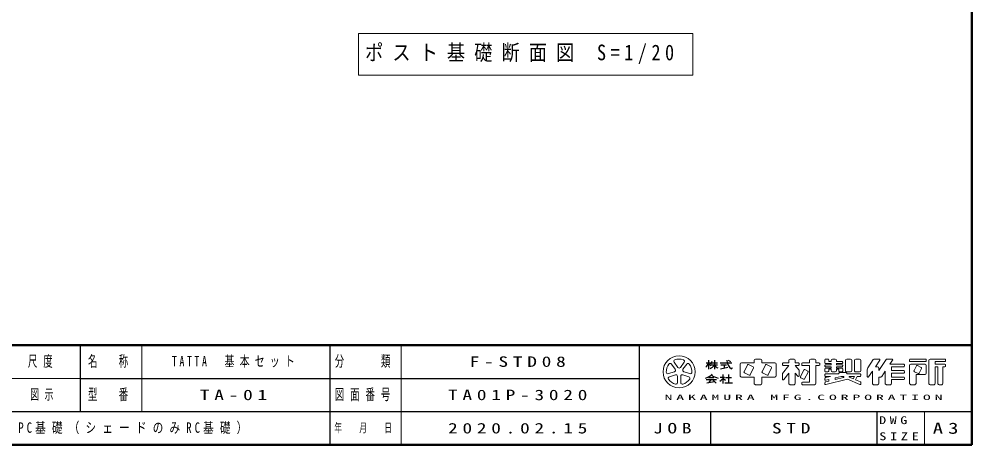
# Model space of a CAD drawing. Units: millimetres on the paper, scale 1:50, with parts at other scales. Extents: x -805 to -420, y -297 to 267.
# Drawn here: x -620.3 to -420, y -297 to -207.5 of the extents above; entities that cross this region are included whole.
import ezdxf

# ---------------------------------------------------------------- set-up
doc = ezdxf.new("R2010")
doc.units = ezdxf.units.MM
doc.layers.add('1_20', color=7, linetype='Continuous', lineweight=13)
doc.layers.add('LY_3', color=7, linetype='Continuous', lineweight=13)
doc.layers.add('LY_4', color=7, linetype='Continuous')
doc.styles.add('ＭＳ ゴシック', font='')
doc.styles.get('ＭＳ ゴシック').set_extended_font_data('MS Gothic')

msp = doc.modelspace()

# ---------------------------------------------------------------- linework, layer by layer
at = {"layer": '1_20'}
for p, q in [((-548.994, -210.485), (-548.994, -219.285)), ((-478.694, -210.485), (-548.994, -210.485)), ((-478.694, -219.285), (-478.694, -210.485)), ((-548.994, -219.285), (-478.694, -219.285))]:
    msp.add_line(p, q, dxfattribs=at)
at = {"layer": 'LY_3', "lineweight": 50}
for p, q in [((-420, -297), (-420, -30)), ((-805, -276), (-420, -276)), ((-805, -297), (-420, -297))]:
    msp.add_line(p, q, dxfattribs=at)
at = {"layer": 'LY_3', "color": 211, "lineweight": 25}
for p, q in [((-607.5, -276), (-607.5, -290)), ((-555, -276), (-555, -297)), ((-490, -276), (-490, -297)), ((-607.5, -283), (-490, -283)), ((-662.5, -290), (-420, -290)), ((-440, -290), (-440, -297))]:
    msp.add_line(p, q, dxfattribs=at)
at = {"layer": 'LY_3'}
for p, q in [((-594.5, -276), (-594.5, -290)), ((-540, -276), (-540, -297)), ((-482.39, -281.083), (-483.175, -280.003)), ((-482.629, -279.607), (-481.844, -280.687)), ((-481.298, -280.687), (-480.513, -279.607)), ((-479.967, -280.003), (-480.752, -281.083)), ((-468.746, -280.017), (-468.746, -282.447)), ((-468.476, -279.747), (-465.776, -279.747)), ((-467.198, -280.162), (-467.918, -281.6)), ((-465.975, -280.592), (-466.981, -280.089)), ((-465.776, -279.207), (-465.776, -279.747)), ((-465.506, -278.937), (-464.426, -278.937)), ((-464.156, -279.207), (-464.156, -279.747)), ((-464.156, -279.747), (-461.456, -279.747)), ((-463.418, -280.162), (-464.138, -281.6)), ((-462.195, -280.592), (-463.201, -280.089)), ((-461.186, -280.017), (-461.186, -282.447)), ((-459.836, -279.909), (-459.836, -280.125)), ((-458.486, -280.287), (-459.836, -281.974)), ((-459.674, -279.747), (-458.486, -279.747)), ((-459.674, -280.287), (-458.486, -280.287)), ((-458.486, -279.207), (-458.486, -279.747)), ((-458.216, -278.937), (-457.406, -278.937)), ((-457.136, -279.207), (-457.136, -279.747)), ((-457.136, -279.747), (-456.488, -279.747)), ((-457.136, -280.287), (-456.326, -281.299)), ((-457.136, -280.287), (-456.488, -280.287)), ((-456.326, -279.909), (-456.326, -280.125)), ((-455.786, -279.909), (-455.786, -280.125)), ((-455.624, -279.747), (-454.166, -279.747)), ((-455.624, -280.287), (-454.166, -280.287)), ((-454.166, -279.207), (-454.166, -279.747)), ((-454.166, -280.287), (-454.166, -283.797)), ((-453.896, -278.937), (-453.086, -278.937)), ((-452.816, -279.207), (-452.816, -279.747)), ((-452.816, -279.747), (-452.168, -279.747)), ((-452.816, -280.287), (-452.816, -284.067)), ((-452.816, -280.287), (-452.168, -280.287)), ((-452.006, -279.909), (-452.006, -280.125)), ((-450.926, -279.099), (-450.926, -279.72)), ((-450.926, -280.314), (-450.926, -280.395)), ((-450.764, -278.937), (-450.278, -278.937)), ((-450.764, -279.882), (-449.576, -279.882)), ((-450.764, -280.152), (-449.576, -280.152)), ((-450.116, -279.099), (-450.116, -279.477)), ((-450.116, -279.477), (-449.576, -279.477)), ((-449.576, -279.207), (-449.576, -279.477)), ((-449.576, -279.882), (-449.576, -280.152)), ((-448.766, -278.937), (-449.306, -278.937)), ((-448.496, -279.207), (-448.496, -279.477)), ((-448.496, -279.477), (-447.308, -279.477)), ((-448.496, -279.882), (-447.308, -279.882)), ((-448.496, -279.882), (-448.496, -280.152)), ((-448.496, -280.152), (-447.308, -280.152)), ((-447.146, -279.639), (-447.146, -279.72)), ((-447.146, -280.314), (-447.146, -280.395)), ((-446.606, -279.207), (-446.606, -281.367)), ((-446.336, -278.937), (-445.526, -278.937)), ((-445.256, -279.207), (-445.256, -281.367)), ((-444.716, -279.207), (-444.716, -281.367)), ((-444.446, -278.937), (-443.636, -278.937)), ((-443.366, -279.207), (-443.366, -281.367)), ((-441.88, -280.758), (-440.746, -279.057)), ((-440.521, -278.937), (-439.529, -278.937)), ((-440.306, -280.557), (-439.394, -279.189)), ((-439.586, -281.367), (-438.046, -279.057)), ((-437.821, -278.937), (-436.829, -278.937)), ((-437.246, -280.017), (-436.694, -279.189)), ((-437.246, -280.017), (-434.348, -280.017)), ((-434.186, -280.179), (-434.186, -280.395)), ((-433.106, -279.099), (-433.106, -279.315)), ((-433.106, -280.287), (-433.106, -284.067)), ((-432.944, -278.937), (-429.758, -278.937)), ((-432.944, -279.477), (-429.758, -279.477)), ((-432.836, -280.017), (-429.866, -280.017)), ((-431.666, -280.378), (-432.17, -281.384)), ((-431.449, -280.305), (-430.659, -280.7)), ((-429.596, -279.099), (-429.596, -279.315)), ((-429.596, -280.287), (-429.596, -281.907)), ((-429.056, -279.207), (-429.056, -284.067)), ((-428.786, -278.937), (-425.708, -278.937)), ((-427.706, -279.477), (-427.706, -280.017)), ((-427.706, -279.477), (-425.708, -279.477)), ((-427.706, -280.017), (-425.708, -280.017)), ((-425.546, -279.099), (-425.546, -279.315)), ((-425.546, -280.179), (-425.546, -280.395)), ((-483.828, -282.015), (-482.559, -281.603)), ((-482.35, -282.245), (-483.62, -282.657)), ((-479.522, -282.657), (-480.792, -282.245)), ((-480.583, -281.603), (-479.313, -282.015)), ((-467.845, -281.817), (-466.839, -282.32)), ((-466.622, -282.248), (-465.902, -280.81)), ((-464.065, -281.817), (-463.059, -282.32)), ((-462.842, -282.248), (-462.122, -280.81)), ((-459.836, -281.974), (-459.836, -283.132)), ((-458.486, -281.907), (-459.547, -283.234)), ((-458.486, -281.907), (-458.486, -284.067)), ((-457.136, -281.907), (-456.614, -282.559)), ((-457.136, -281.907), (-457.136, -284.067)), ((-456.326, -281.299), (-456.326, -282.457)), ((-455.318, -281.242), (-456.038, -282.68)), ((-454.454, -281.674), (-455.174, -283.112)), ((-455.101, -281.169), (-454.527, -281.456)), ((-450.926, -280.989), (-450.926, -281.475)), ((-450.926, -282.204), (-450.926, -282.42)), ((-450.764, -280.557), (-449.576, -280.557)), ((-450.764, -280.827), (-449.576, -280.827)), ((-450.764, -281.637), (-450.278, -281.637)), ((-450.764, -282.042), (-447.956, -282.042)), ((-450.116, -281.097), (-449.576, -281.097)), ((-450.116, -281.097), (-450.116, -281.475)), ((-449.576, -280.557), (-449.576, -280.827)), ((-449.576, -281.097), (-449.576, -281.367)), ((-449.306, -281.637), (-448.766, -281.637)), ((-448.496, -280.557), (-447.308, -280.557)), ((-448.496, -280.557), (-448.496, -280.827)), ((-448.496, -280.827), (-447.308, -280.827)), ((-448.496, -281.097), (-448.496, -281.367)), ((-448.496, -281.097), (-447.956, -281.097)), ((-447.956, -281.097), (-447.956, -281.475)), ((-447.956, -281.934), (-447.956, -282.042)), ((-447.794, -281.637), (-447.308, -281.637)), ((-447.794, -281.772), (-446.498, -281.772)), ((-447.146, -280.989), (-447.146, -281.475)), ((-446.336, -281.637), (-445.526, -281.637)), ((-446.336, -281.934), (-446.336, -282.042)), ((-446.336, -282.042), (-443.528, -282.042)), ((-444.446, -281.637), (-443.636, -281.637)), ((-443.366, -282.204), (-443.366, -282.42)), ((-442.016, -281.207), (-442.016, -282.587)), ((-441.719, -282.677), (-440.936, -281.502)), ((-440.936, -281.502), (-440.936, -284.067)), ((-440.306, -280.557), (-439.856, -280.557)), ((-439.586, -280.827), (-439.586, -281.367)), ((-438.966, -282.596), (-438.236, -281.502)), ((-438.236, -281.502), (-438.236, -284.067)), ((-436.886, -280.557), (-434.348, -280.557)), ((-436.886, -280.557), (-436.886, -281.367)), ((-436.886, -281.367), (-434.348, -281.367)), ((-436.886, -281.907), (-436.886, -282.717)), ((-436.886, -281.907), (-434.348, -281.907)), ((-434.186, -281.529), (-434.186, -281.745)), ((-432.097, -281.601), (-431.307, -281.996)), ((-431.756, -282.177), (-431.756, -284.067)), ((-431.756, -282.177), (-429.866, -282.177)), ((-430.586, -280.918), (-431.09, -281.924)), ((-427.706, -280.557), (-427.166, -280.557)), ((-427.706, -280.557), (-427.706, -284.067)), ((-427.166, -280.557), (-427.166, -284.067)), ((-426.086, -280.557), (-425.708, -280.557)), ((-426.086, -280.557), (-426.086, -284.067)), ((-662.5, -283), (-607.5, -283)), ((-481.908, -283.901), (-481.908, -282.566)), ((-481.233, -282.566), (-481.233, -283.901)), ((-468.476, -282.717), (-465.776, -282.717)), ((-465.776, -282.717), (-465.776, -284.067)), ((-465.506, -284.337), (-464.426, -284.337)), ((-464.156, -282.717), (-461.456, -282.717)), ((-464.156, -282.717), (-464.156, -284.067)), ((-458.216, -284.337), (-457.406, -284.337)), ((-455.965, -282.897), (-455.391, -283.184)), ((-455.786, -283.959), (-455.786, -284.175)), ((-455.624, -283.797), (-454.166, -283.797)), ((-455.624, -284.337), (-453.086, -284.337)), ((-450.926, -283.005), (-450.926, -283.227)), ((-450.926, -283.923), (-450.926, -284.146)), ((-449.74, -282.582), (-450.803, -282.848)), ((-450.116, -283.594), (-450.803, -283.766)), ((-450.764, -282.582), (-449.74, -282.582)), ((-446.15, -283.159), (-450.725, -284.303)), ((-450.116, -283.232), (-450.725, -283.385)), ((-450.116, -283.232), (-450.116, -283.594)), ((-447.513, -282.582), (-448.766, -282.895)), ((-447.023, -282.821), (-448.766, -283.257)), ((-448.766, -282.895), (-448.766, -283.257)), ((-447.513, -282.582), (-447.053, -282.582)), ((-446.15, -283.159), (-443.594, -284.295)), ((-445.771, -282.737), (-444.968, -283.094)), ((-445.738, -282.582), (-444.712, -282.582)), ((-444.968, -283.094), (-444.712, -282.582)), ((-444.474, -283.313), (-444.108, -282.582)), ((-444.474, -283.313), (-443.462, -283.763)), ((-444.108, -282.582), (-443.528, -282.582)), ((-443.366, -283.911), (-443.366, -284.147)), ((-440.666, -284.337), (-439.856, -284.337)), ((-439.586, -282.717), (-439.19, -282.717)), ((-439.586, -282.717), (-439.586, -284.067)), ((-437.966, -284.337), (-437.156, -284.337)), ((-436.886, -282.717), (-434.348, -282.717)), ((-436.886, -283.257), (-436.886, -284.067)), ((-436.886, -283.257), (-434.348, -283.257)), ((-434.186, -282.879), (-434.186, -283.095)), ((-432.836, -284.337), (-432.026, -284.337)), ((-428.786, -284.337), (-427.976, -284.337)), ((-426.896, -284.337), (-426.356, -284.337)), ((-430, -290), (-430, -297))]:
    msp.add_line(p, q, dxfattribs=at)
at = {"layer": 'LY_3', "lineweight": 25}
for p, q in [((-475.901, -279.747), (-474.956, -279.747)), ((-475.361, -279.207), (-475.361, -281.097)), ((-474.915, -280.152), (-473.471, -280.152)), ((-474.769, -279.747), (-473.525, -279.747)), ((-474.146, -279.207), (-474.146, -281.097)), ((-472.931, -279.747), (-470.501, -279.747)), ((-472.796, -280.152), (-471.581, -280.152)), ((-472.121, -280.152), (-472.121, -280.827)), ((-470.719, -279.533), (-471.16, -279.239)), ((-472.889, -280.98), (-471.353, -280.673)), ((-472.391, -282.177), (-472.391, -282.717)), ((-471.176, -282.177), (-471.176, -283.932)), ((-475.901, -283.216), (-473.741, -283.216)), ((-475.765, -283.933), (-474.113, -283.696)), ((-475.361, -282.852), (-474.281, -282.852)), ((-474.899, -283.216), (-475.289, -283.864)), ((-474.416, -283.393), (-473.81, -283.999)), ((-472.931, -282.717), (-472.051, -282.717)), ((-472.391, -283.09), (-472.391, -284.067)), ((-472.34, -283.04), (-471.796, -283.354)), ((-471.986, -283.932), (-470.366, -283.932)), ((-471.783, -282.852), (-470.568, -282.852)), ((-475, -290), (-475, -297))]:
    msp.add_line(p, q, dxfattribs=at)
at = {"layer": 'LY_3'}
msp.add_circle((-481.571, -281.637), 3.375, dxfattribs=at)
for centre, radius, start, end in [((-481.571, -281.637), 2.7, 142.60154, 181.39846), ((-483.448, -280.202), 0.338, 35.99999, 142.60154), ((-482.356, -279.408), 0.338, 109.39847, 215.99997), ((-481.571, -281.637), 2.7, 70.60155, 109.39847), ((-480.786, -279.408), 0.338, 324, 70.60155), ((-479.694, -280.202), 0.338, 37.39846, 143.99995), ((-481.571, -281.637), 2.7, 358.60155, 37.39847), ((-468.476, -280.017), 0.27, 89.99998, 179.99996), ((-467.054, -280.234), 0.162, 63.43492, 153.43499), ((-465.506, -279.207), 0.27, 89.99998, 179.99996), ((-464.426, -279.207), 0.27, 0, 89.99998), ((-463.274, -280.234), 0.162, 63.43492, 153.43499), ((-461.456, -280.017), 0.27, 0, 89.99998), ((-459.674, -279.909), 0.162, 89.99998, 179.99996), ((-459.674, -280.125), 0.162, 179.99998, 270.00002), ((-458.216, -279.207), 0.27, 89.99998, 179.99996), ((-457.406, -279.207), 0.27, 0, 89.99998), ((-456.488, -279.909), 0.162, 0, 89.99998), ((-456.488, -280.125), 0.162, 270.00002, 0), ((-455.624, -279.909), 0.162, 89.99998, 179.99996), ((-455.624, -280.125), 0.162, 179.99998, 270.00002), ((-453.896, -279.207), 0.27, 89.99998, 179.99996), ((-453.086, -279.207), 0.27, 0, 89.99998), ((-452.168, -279.909), 0.162, 0, 89.99998), ((-452.168, -280.125), 0.162, 270.00002, 0), ((-450.764, -279.099), 0.162, 89.99998, 179.99996), ((-450.764, -279.72), 0.162, 179.99998, 270.00002), ((-450.764, -280.314), 0.162, 89.99998, 179.99996), ((-450.764, -280.395), 0.162, 179.99998, 270.00002), ((-450.278, -279.099), 0.162, 0, 89.99998), ((-449.306, -279.207), 0.27, 89.99998, 179.99996), ((-448.766, -279.207), 0.27, 0, 89.99998), ((-447.308, -279.639), 0.162, 0, 89.99998), ((-447.308, -279.72), 0.162, 270.00002, 0), ((-447.308, -280.314), 0.162, 0, 89.99998), ((-447.308, -280.395), 0.162, 270.00002, 0), ((-446.336, -279.207), 0.27, 89.99998, 179.99996), ((-445.526, -279.207), 0.27, 0, 89.99998), ((-444.446, -279.207), 0.27, 89.99998, 179.99996), ((-443.636, -279.207), 0.27, 0, 89.99998), ((-440.521, -279.207), 0.27, 89.99998, 146.30984), ((-439.529, -279.099), 0.162, 326.31015, 89.99998), ((-437.821, -279.207), 0.27, 89.99998, 146.3098), ((-436.829, -279.099), 0.162, 326.31003, 89.99998), ((-434.348, -280.179), 0.162, 0, 89.99998), ((-434.348, -280.395), 0.162, 270.00002, 0), ((-432.944, -279.099), 0.162, 89.99998, 179.99996), ((-432.944, -279.315), 0.162, 179.99998, 270.00002), ((-432.836, -280.287), 0.27, 89.99998, 179.99996), ((-431.522, -280.45), 0.162, 63.43447, 153.43474), ((-429.866, -280.287), 0.27, 0, 89.99998), ((-429.758, -279.099), 0.162, 0, 89.99998), ((-429.758, -279.315), 0.162, 270.00002, 0), ((-428.786, -279.207), 0.27, 89.99998, 179.99996), ((-425.708, -279.099), 0.162, 0, 89.99998), ((-425.708, -279.315), 0.162, 270.00002, 0), ((-425.708, -280.179), 0.162, 0, 89.99998), ((-425.708, -280.395), 0.162, 270.00002, 0), ((-483.933, -281.694), 0.338, 181.39848, 287.99997), ((-482.663, -281.282), 0.338, 287.99998, 35.99999), ((-482.246, -282.566), 0.338, 359.99997, 107.99999), ((-481.571, -280.488), 0.338, 215.99998, 324), ((-480.896, -282.566), 0.338, 71.99997, 179.99999), ((-480.479, -281.282), 0.338, 143.99996, 251.99999), ((-479.209, -281.694), 0.338, 252.00001, 358.60156), ((-468.476, -282.447), 0.27, 179.99998, 270.00002), ((-467.773, -281.672), 0.162, 153.43495, 243.43485), ((-466.766, -282.175), 0.162, 243.43498, 333.43496), ((-466.047, -280.737), 0.162, 333.4349, 63.43487), ((-463.993, -281.672), 0.162, 153.43495, 243.43485), ((-462.986, -282.175), 0.162, 243.43498, 333.43496), ((-462.267, -280.737), 0.162, 333.4349, 63.43487), ((-461.456, -282.447), 0.27, 270.00002, 0), ((-456.488, -282.457), 0.162, 218.65962, 0), ((-455.174, -281.314), 0.162, 63.43487, 153.43498), ((-454.599, -281.601), 0.162, 333.43492, 63.43493), ((-450.764, -280.989), 0.162, 89.99998, 179.99996), ((-450.764, -281.475), 0.162, 179.99998, 270.00002), ((-450.764, -282.204), 0.162, 89.99998, 179.99996), ((-450.764, -282.42), 0.162, 179.99998, 270.00002), ((-450.278, -281.475), 0.162, 270.00002, 0), ((-449.306, -281.367), 0.27, 179.99998, 270.00002), ((-448.766, -281.367), 0.27, 270.00002, 0), ((-447.794, -281.475), 0.162, 179.99998, 270.00002), ((-447.794, -281.934), 0.162, 89.99998, 179.99996), ((-447.308, -280.989), 0.162, 0, 89.99998), ((-447.308, -281.475), 0.162, 270.00002, 0), ((-446.336, -281.367), 0.27, 179.99998, 270.00002), ((-446.498, -281.934), 0.162, 0, 89.99998), ((-445.526, -281.367), 0.27, 270.00002, 0), ((-444.446, -281.367), 0.27, 179.99998, 270.00002), ((-443.636, -281.367), 0.27, 270.00002, 0), ((-443.528, -282.204), 0.162, 0, 89.99998), ((-443.528, -282.42), 0.162, 270.00002, 0), ((-441.206, -281.207), 0.81, 146.30999, 179.99996), ((-439.856, -280.827), 0.27, 0, 89.99998), ((-434.348, -281.529), 0.162, 0, 89.99998), ((-434.348, -281.745), 0.162, 270.00002, 0), ((-432.025, -281.456), 0.162, 153.43517, 243.43529), ((-431.234, -281.851), 0.162, 243.43534, 333.43491), ((-430.731, -280.845), 0.162, 333.43484, 63.43447), ((-429.866, -281.907), 0.27, 270.00002, 0), ((-483.516, -282.978), 0.338, 107.99999, 214.60154), ((-481.571, -281.637), 2.7, 214.60156, 253.39848), ((-482.246, -283.901), 0.338, 253.39847, 359.99997), ((-480.896, -283.901), 0.338, 179.99999, 286.60154), ((-481.571, -281.637), 2.7, 286.60155, 325.39847), ((-479.626, -282.978), 0.338, 325.39847, 71.99996), ((-465.506, -284.067), 0.27, 179.99998, 270.00002), ((-464.426, -284.067), 0.27, 270.00002, 0), ((-459.674, -283.132), 0.162, 179.99998, 321.34037), ((-458.216, -284.067), 0.27, 179.99998, 270.00002), ((-457.406, -284.067), 0.27, 270.00002, 0), ((-455.893, -282.752), 0.162, 153.43487, 243.4348), ((-455.624, -283.959), 0.162, 89.99998, 179.99996), ((-455.624, -284.175), 0.162, 179.99998, 270.00002), ((-455.318, -283.039), 0.162, 243.43487, 333.43498), ((-453.086, -284.067), 0.27, 270.00002, 0), ((-450.764, -283.005), 0.162, 104.03614, 179.99996), ((-450.764, -283.227), 0.162, 179.99998, 284.03612), ((-450.764, -283.923), 0.162, 104.03614, 179.99996), ((-450.764, -284.146), 0.162, 179.99998, 284.03612), ((-447.053, -282.703), 0.121, 284.0365, 89.99998), ((-445.738, -282.663), 0.081, 89.99998, 246.03817), ((-443.528, -284.147), 0.162, 246.03699, 0), ((-443.528, -283.911), 0.162, 0, 66.03701), ((-441.854, -282.587), 0.162, 179.99998, 326.30997), ((-440.666, -284.067), 0.27, 179.99998, 270.00002), ((-439.856, -284.067), 0.27, 270.00002, 0), ((-439.19, -282.447), 0.27, 270.00002, 326.31002), ((-437.966, -284.067), 0.27, 179.99998, 270.00002), ((-437.156, -284.067), 0.27, 270.00002, 0), ((-434.348, -282.879), 0.162, 0, 89.99998), ((-434.348, -283.095), 0.162, 270.00002, 0), ((-432.836, -284.067), 0.27, 179.99998, 270.00002), ((-432.026, -284.067), 0.27, 270.00002, 0), ((-428.786, -284.067), 0.27, 179.99998, 270.00002), ((-427.976, -284.067), 0.27, 270.00002, 0), ((-426.896, -284.067), 0.27, 179.99998, 270.00002), ((-426.356, -284.067), 0.27, 270.00002, 0)]:
    msp.add_arc(centre, radius, start, end, dxfattribs=at)
at = {"layer": 'LY_3', "lineweight": 25}
for centre, radius, start, end in [((-477.466, -278.916), 2.285, 311.36185, 337.13638), ((-473.383, -278.573), 2.345, 212.50346, 230.00631), ((-476.374, -278.182), 3.034, 295.86917, 317.23867), ((-476.002, -278.953), 1.467, 313.72108, 343.54317), ((-471.918, -278.182), 3.034, 222.76131, 240.10806), ((-469.563, -279.306), 1.953, 177.09472, 240.51891), ((-476.898, -279.743), 3.32, 285.11261, 313.40619), ((-472.77, -279.806), 3.192, 231.17281, 259.75506), ((-471.54, -280.195), 1.299, 321.42112, 334.8249), ((-475.66, -279.774), 4.657, 304.87257, 320.80411)]:
    msp.add_arc(centre, radius, start, end, dxfattribs=at)

# ---------------------------------------------------------------- texts
at = {"layer": '1_20', "insert": (-547.594, -214.885), "char_height": 3.299, "attachment_point": 4, "style": 'ＭＳ ゴシック'}
msp.add_mtext('\\T1.5;\\W0.85;ポスト基礎断面図\\~S=1/20', dxfattribs=at)
at = {"layer": 'LY_3', "color": 4, "style": 'ＭＳ ゴシック'}
for s, insert, char_height, attachment_point in [('\\T1.64;\\W0.6;尺度', (-615.25, -279.5), 2.346, 5), ('\\T1.64;\\W0.6;名\u3000称', (-601, -279.5), 2.346, 5), ('\\T1.64;\\W0.6;分\u3000\u3000類', (-547.5, -279.5), 2.346, 5), ('\\T1.64;\\W0.6;型\u3000番', (-601, -286.5), 2.346, 5), ('\\T1.64;\\W0.6;図面番号', (-547.5, -286.5), 2.346, 5), ('\\T1.5;\\W2.2;NAKAMURA\\~MFG.CORPORATION', (-455, -287), 1.1, 5), ('\\T1.64;\\W0.6;年\u3000月\u3000日', (-547.5, -293.5), 1.906, 5), ('\\T1.5;\\W1.35;JOB', (-482.5, -293.5), 2.199, 5), ('\\T1.52;\\W1.3;DWG', (-439.5, -291.812), 1.65, 4), ('\\T1.5;\\W1.35;A3', (-425, -293.5), 2.346, 5), ('\\T1.5;\\W1.35;SIZE', (-439.5, -295.188), 1.65, 4)]:
    msp.add_mtext(s, dxfattribs=dict(at, insert=insert, char_height=char_height, attachment_point=attachment_point))
at = {"layer": 'LY_4', "char_height": 2.199, "style": 'ＭＳ ゴシック'}
for s, insert, attachment_point in [('\\T1.51;\\W0.7;TATTA\u3000基本セット', (-574.75, -279.5), 5), ('\\T1.5;\\W1.35;F-STD08', (-515, -279.5), 5), ('\\T1.64;\\W0.6;図示', (-618, -286.5), 4), ('\\T1.5;\\W1.35;TA-01', (-574.75, -286.5), 5), ('\\T1.5;\\W1.35;TA01P-3020', (-515, -286.5), 5), ('\\T1.57;\\W0.75;PC基礎（シェードのみRC基礎）', (-620.5, -293.5), 4), ('\\T1.5;\\W1.35;2020.02.15', (-515, -293.5), 5), ('\\T1.5;\\W1.35;STD', (-457.5, -293.5), 5)]:
    msp.add_mtext(s, dxfattribs=dict(at, insert=insert, attachment_point=attachment_point))

doc.saveas('drawing.dxf')
